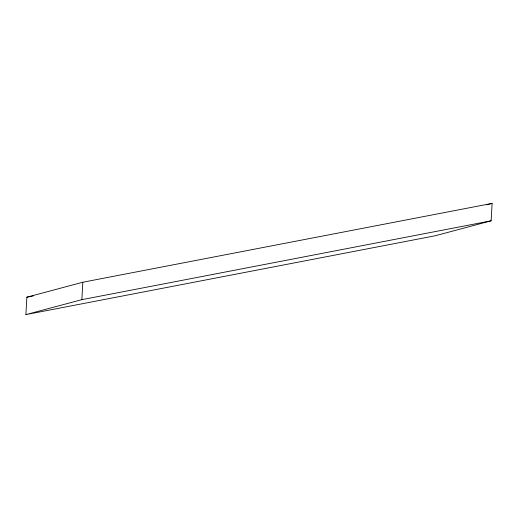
<?xml version="1.0" encoding="UTF-8"?>
<svg xmlns="http://www.w3.org/2000/svg" width="518" height="518" viewBox="0 0 518 518"><rect width="100%" height="100%" fill="white"/><g stroke="black" fill="none" stroke-linecap="round" stroke-linejoin="round"><path stroke-width="0.78" d="M25.9 314.607L26.871 297.183L82.835 282.226L492.1 203.393L491.129 220.817L435.165 235.774L25.9 314.607L81.863 299.657L491.129 220.817M81.863 299.657L82.835 282.226M486.661 204.843L492.1 203.393M26.871 297.183L33.23 295.953"/></g></svg>
